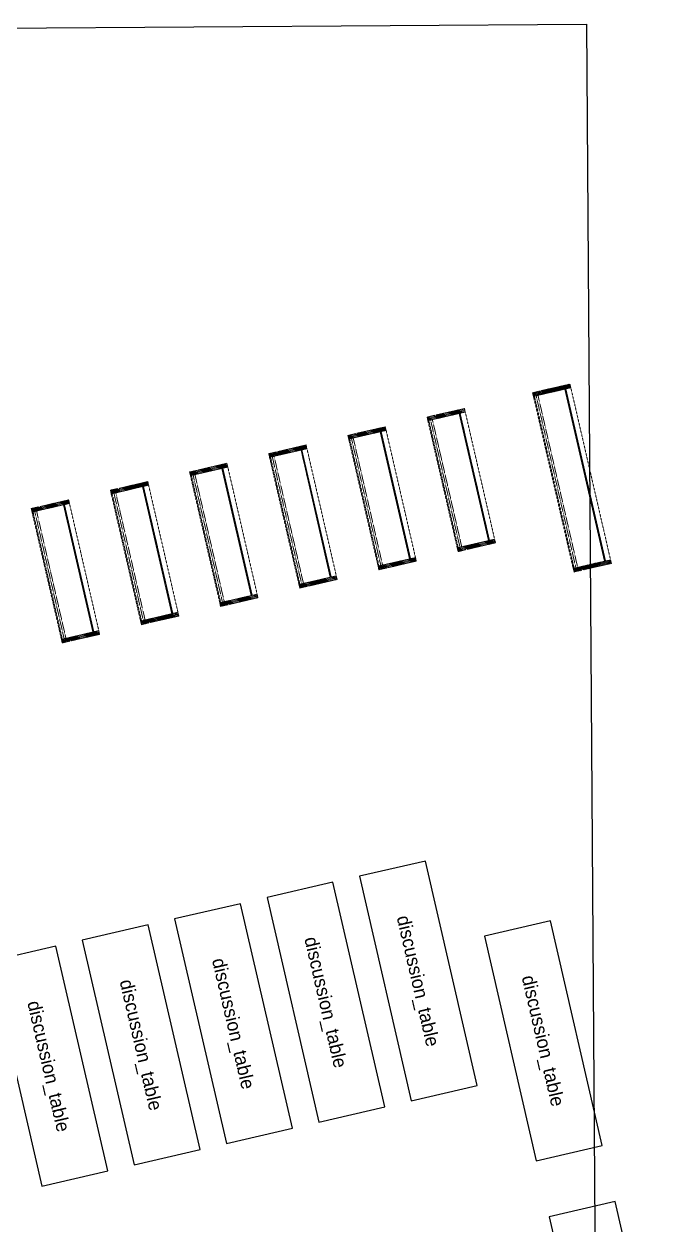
# Model space of a CAD drawing. Header units: metres. Extents: x -9570 to 749, y -6174 to 12194.
# Drawn here: x -5613 to -1421, y 4365 to 12194 of the extents above; entities that cross this region are included whole.
import ezdxf
from ezdxf.enums import TextEntityAlignment as Align

# ---------------------------------------------------------------- set-up
doc = ezdxf.new("R2010")
doc.units = ezdxf.units.M
doc.linetypes.add('a_p6_plan_L18$0$HIDDEN', pattern=[0.375, 0.25, -0.125])
doc.linetypes.add('ACAD_ISO03W100', pattern=[30, 12, -18])
for name, color, linetype in [('FixtureLabels', 2, 'Continuous'), ('Fixtures', 3, 'Continuous'), ('FloorPlan', 1, 'Continuous')]:
    doc.layers.add(name, color=color, linetype=linetype)
for name, color, linetype, lineweight in [('I-LK FF&E', 1, 'Continuous', 9), ('LN-ELEVATION-1', 81, 'Continuous', 13), ('LN-ELEVATION-3', 125, 'a_p6_plan_L18$0$HIDDEN', 18), ('LN-ELEVATION-4', 145, 'Continuous', 13), ('LN-HATCH', 251, 'Continuous', 0)]:
    doc.layers.add(name, color=color, linetype=linetype, lineweight=lineweight)
pattern_1 = [(45, (4208834.247, 1706614.74), (-4.4901280605, 4.4901280605), [])]
pattern_2 = [(45, (4209134.247, 1706614.74), (-4.4901280605, 4.4901280605), [])]

# ---------------------------------------------------------------- blocks, each defined once
blk = doc.blocks.new('jj 900')
at = {"layer": 'LN-HATCH', "ltscale": 0.5}
h = blk.add_hatch(dxfattribs=at)
h.set_pattern_fill('ANSI31', color=256, scale=50)
h.set_pattern_definition([(45, (0, 0), (-4.419417, 4.419417), [])])
h.paths.add_polyline_path([(-911.8, 0), (-911.8, -190), (-905.8, -190), (-905.8, -200), (-911.8, -200), (-911.8, -244), (-886.8, -244), (-886.8, 0)])
h = blk.add_hatch(dxfattribs=at)
h.set_pattern_fill('ANSI31', color=256, scale=2)
h.set_pattern_definition(pattern_1)
h.paths.add_polyline_path([(-11.8, 0), (-11.8, -190), (-17.8, -190), (-17.8, -200), (-11.8, -200), (-11.8, -244), (-36.8, -244), (-36.8, 0)])
h = blk.add_hatch(dxfattribs=at)
h.set_pattern_fill('ANSI31', color=256, scale=2)
h.set_pattern_definition(pattern_2)
h.paths.add_polyline_path([(-36.8, -40), (-886.8, -40), (-886.8, -34), (-36.8, -34)])
h = blk.add_hatch(dxfattribs=at)
h.set_pattern_fill('ANSI31', color=256, scale=2)
h.set_pattern_definition(pattern_2)
h.paths.add_polyline_path([(-876.8, -244), (-876.8, -250), (-911.8, -250), (-911.8, -244)])
h = blk.add_hatch(dxfattribs=at)
h.set_pattern_fill('ANSI31', color=256, scale=2)
h.set_pattern_definition(pattern_1)
h.paths.add_polyline_path([(-46.8, -244), (-46.8, -250), (-11.8, -250), (-11.8, -244)])
at = {"layer": 'LN-ELEVATION-1', "ltscale": 0.5}
for points in [[(-911.8, 0), (-911.8, -190), (-905.8, -190), (-905.8, -200), (-911.8, -200), (-911.8, -244), (-886.8, -244), (-886.8, 0)], [(-11.8, 0), (-11.8, -190), (-17.8, -190), (-17.8, -200), (-11.8, -200), (-11.8, -244), (-36.8, -244), (-36.8, 0)], [(-36.8, -40), (-886.8, -40), (-886.8, -34), (-36.8, -34)], [(-876.8, -244), (-876.8, -250), (-911.8, -250), (-911.8, -244)], [(-46.8, -244), (-46.8, -250), (-11.8, -250), (-11.8, -244)]]:
    blk.add_lwpolyline(points, close=True, dxfattribs=at)
at = {"layer": 'LN-ELEVATION-3', "ltscale": 0.5}
for p, q in [((-886.8, 0), (-36.8, 0)), ((-876.8, -244), (-46.8, -244)), ((-46.8, -250), (-876.8, -250))]:
    blk.add_line(p, q, dxfattribs=at)
at = {"layer": 'LN-ELEVATION-4', "linetype": 'ACAD_ISO03W100', "ltscale": 0.05}
blk.add_lwpolyline([(-886.8, -220), (-36.8, -220), (-36.8, -232), (-886.8, -232)], close=True, dxfattribs=at)
blk = doc.blocks.new('JJ_FIXTURE_MEDIUM_5')
at = {"layer": 'I-LK FF&E'}
blk.add_blockref('JJ 900', (911.8, 250), dxfattribs=at)
blk = doc.blocks.new('JJ_FIXTURE_MEDIUM_6')
at = {"layer": 'I-LK FF&E'}
blk.add_blockref('JJ 900', (911.8, 250), dxfattribs=at)
blk = doc.blocks.new('JJ_FIXTURE_MEDIUM_7')
at = {"layer": 'I-LK FF&E'}
blk.add_blockref('JJ 900', (911.8, 250), dxfattribs=at)
blk = doc.blocks.new('JJ_FIXTURE_MEDIUM_8')
at = {"layer": 'I-LK FF&E'}
blk.add_blockref('JJ 900', (911.8, 250), dxfattribs=at)
blk = doc.blocks.new('JJ_FIXTURE_MEDIUM_9')
at = {"layer": 'I-LK FF&E'}
blk.add_blockref('JJ 900', (911.8, 250), dxfattribs=at)
blk = doc.blocks.new('JJ_FIXTURE_MEDIUM_10')
at = {"layer": 'I-LK FF&E'}
blk.add_blockref('JJ 900', (911.8, 250), dxfattribs=at)
blk = doc.blocks.new('jj 1200')
at = {"layer": 'LN-HATCH', "ltscale": 0.5}
h = blk.add_hatch(dxfattribs=at)
h.set_pattern_fill('ANSI31', color=256, scale=2)
h.set_pattern_definition([(45, (4097187.331, 1708800.267), (-4.4901280605, 4.4901280605), [])])
h.paths.add_polyline_path([(792.1, 220), (792.1, 30), (786.1, 30), (786.1, 20), (792.1, 20), (792.1, -24), (767.1, -24), (767.1, 220)])
h.paths.add_polyline_path([(-382.9, 180), (767.1, 180), (767.1, 186), (-382.9, 186)])
h.paths.add_polyline_path([(757.1, -24), (757.1, -30), (792.1, -30), (792.1, -24)])
h.paths.add_polyline_path([(-407.9, 220), (-407.9, 30), (-401.9, 30), (-401.9, 20), (-407.9, 20), (-407.9, -24), (-382.9, -24), (-382.9, 220)])
h.paths.add_polyline_path([(-372.9, -24), (-372.9, -30), (-407.9, -30), (-407.9, -24)])
at = {"layer": 'LN-ELEVATION-1', "ltscale": 0.5}
for points in [[(-407.9, 220), (-407.9, 30), (-401.9, 30), (-401.9, 20), (-407.9, 20), (-407.9, -24), (-382.9, -24), (-382.9, 220)], [(-382.9, 180), (767.1, 180), (767.1, 186), (-382.9, 186)], [(792.1, 220), (792.1, 30), (786.1, 30), (786.1, 20), (792.1, 20), (792.1, -24), (767.1, -24), (767.1, 220)], [(-372.9, -24), (-372.9, -30), (-407.9, -30), (-407.9, -24)], [(757.1, -24), (757.1, -30), (792.1, -30), (792.1, -24)]]:
    blk.add_lwpolyline(points, close=True, dxfattribs=at)
at = {"layer": 'LN-ELEVATION-3', "ltscale": 0.5}
for p, q in [((767.1, 220), (-382.9, 220)), ((757.1, -24), (-372.9, -24)), ((-372.9, -30), (757.1, -30))]:
    blk.add_line(p, q, dxfattribs=at)
at = {"layer": 'LN-ELEVATION-4', "linetype": 'ACAD_ISO03W100', "ltscale": 0.05}
blk.add_lwpolyline([(767.1, 0), (-382.9, 0), (-382.9, -12), (767.1, -12)], close=True, dxfattribs=at)
blk = doc.blocks.new('JJ_FIXTURE_LARGE_1')
at = {"layer": 'I-LK FF&E', "xscale": -1}
blk.add_blockref('JJ 1200', (792.1, 30), dxfattribs=at)

msp = doc.modelspace()

# ---------------------------------------------------------------- linework, layer by layer
at = {"layer": 'Fixtures'}
for points in [[(-3426.4, 6638.4), (-3088.4, 5174.2), (-2658.3, 5273.5), (-2996.3, 6737.7)], [(-4028.6, 6499.3), (-3690.6, 5035.2), (-3260.5, 5134.5), (-3598.5, 6598.7)], [(-4630.8, 6360.3), (-4292.8, 4896.2), (-3862.7, 4995.5), (-4200.7, 6459.6)], [(-2611.5, 6248.2), (-2273.4, 4784), (-1843.3, 4883.3), (-2181.3, 6347.5)], [(-5233, 6221.3), (-4895, 4757.1), (-4464.8, 4856.4), (-4802.9, 6320.6)], [(-5835.2, 6082.3), (-5497.2, 4618.1), (-5067, 4717.4), (-5405.1, 6181.6)], [(-2188.9, 4418), (-1850.9, 2953.8), (-1420.8, 3053.1), (-1758.8, 4517.3)]]:
    msp.add_lwpolyline(points, close=True, dxfattribs=at)
at = {"layer": 'FloorPlan'}
msp.add_lwpolyline([(-6948, -5385.9), (-7046.8, 9061.9), (-7068, 12159.3), (-7068, 12159.3), (-1945.5, 12194.3), (-1945.5, 12194.3), (-1872.4, 1516.8), (-1825, -5416.1), (-1825, -5416.1), (-2170.6, -5987.7), (-6558.7, -6017.7), (-6948, -5385.9)], close=True, dxfattribs=at)

# ---------------------------------------------------------------- block references
at = {"rotation": -77}
for name, p in [('JJ_FIXTURE_LARGE_1', (-2296.7, 9790.8)), ('JJ_FIXTURE_MEDIUM_10', (-2984.9, 9632)), ('JJ_FIXTURE_MEDIUM_9', (-3501.1, 9512.8)), ('JJ_FIXTURE_MEDIUM_8', (-4017.2, 9393.6)), ('JJ_FIXTURE_MEDIUM_7', (-4533.4, 9274.5)), ('JJ_FIXTURE_MEDIUM_6', (-5049.6, 9155.3)), ('JJ_FIXTURE_MEDIUM_5', (-5565.7, 9036.1))]:
    msp.add_blockref(name, p, dxfattribs=at)

# ---------------------------------------------------------------- texts
at = {"layer": 'FixtureLabels'}
for p in [(-3042.4, 5955.9), (-3644.6, 5816.9), (-4246.7, 5677.9), (-4848.9, 5538.9), (-2227.4, 5565.8), (-5451.1, 5399.8)]:
    msp.add_text('discussion_table', height=88.29, rotation=-77, dxfattribs=at).set_placement(p, align=Align.MIDDLE_CENTER)

doc.saveas('drawing.dxf')
